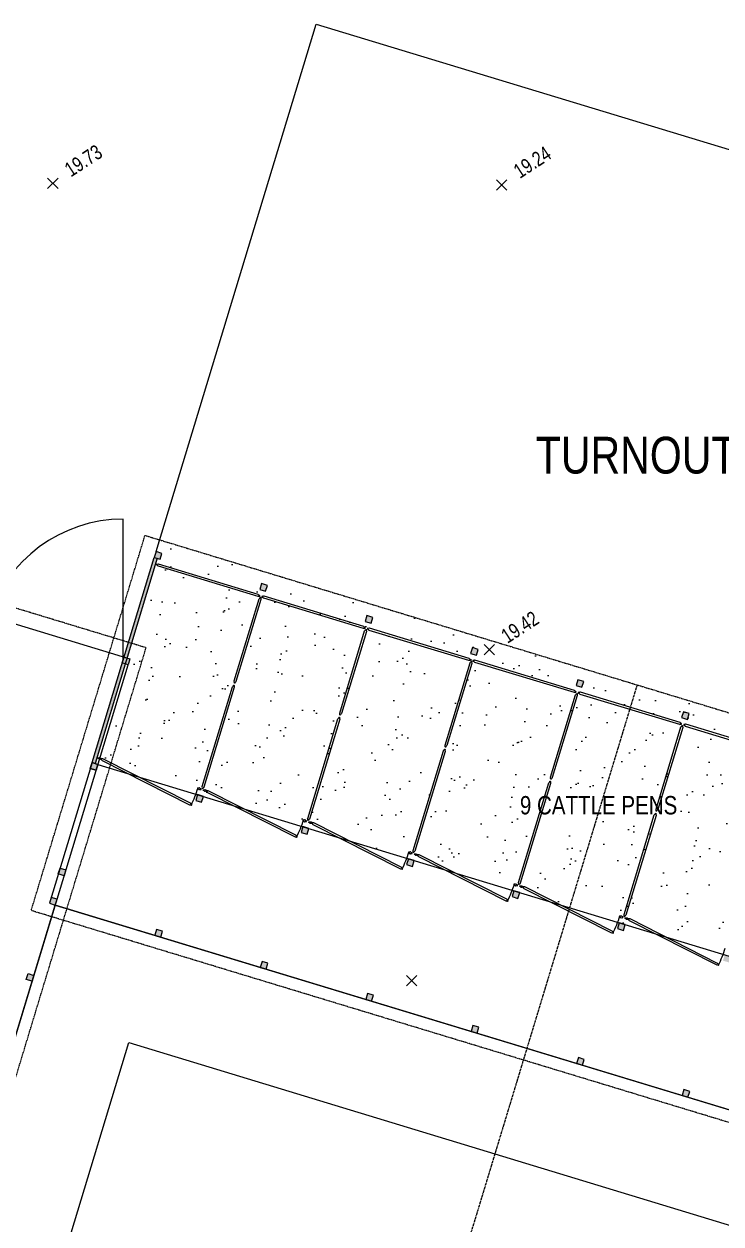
# Model space of a CAD drawing. Header units: inches. Extents: x -625442 to 34963, y -27993 to 66986.
# Drawn here: x -456361 to -455450, y 32109 to 33676 of the extents above; entities that cross this region are included whole.
import ezdxf
from ezdxf.enums import TextEntityAlignment as Align

# ---------------------------------------------------------------- set-up
doc = ezdxf.new("R2010")
doc.units = ezdxf.units.IN
doc.header["$LTSCALE"] = 0.5
doc.header["$MEASUREMENT"] = 0
doc.linetypes.add('CENTERX2', pattern=[4, 2.5, -0.5, 0.5, -0.5])
doc.linetypes.add('HIDDEN', pattern=[0.375, 0.25, -0.125])
for name, color, linetype in [('A-ANNO-SYMB', 254, 'Continuous'), ('A-ANNO-TEXT', 30, 'Continuous'), ('A-BLDG-ELEV-HIDN', 252, 'HIDDEN'), ('A-ELEV-PATT-SH30', 201, 'Continuous'), ('A-FLOR-BELO-LGHT', 143, 'Continuous'), ('A-WALL-OTLN', 90, 'Continuous'), ('FENCE', 7, 'FEN_LINE'), ('P-BELOW-LIGHT', 143, 'Continuous'), ('P-DOOR', 51, 'Continuous'), ('P-FURNITURE', 201, 'Continuous'), ('SPOT ELEVATION TEXT', 252, 'Continuous')]:
    doc.layers.add(name, color=color, linetype=linetype)
doc.layers.add('HA-Grid Line', color=104, linetype='CENTERX2', lineweight=15)
doc.styles.add('1-8T', font='Arial.ttf', dxfattribs={"width": 0.8, "height": 24})
doc.styles.add('BLDG', font='IC-Romans.shx', dxfattribs={"width": 0.8})
doc.styles.get("Standard").update_dxf_attribs({"font": 'Arial.ttf'})
doc.linetypes.add('FEN_LINE', pattern='A,0.5,-0.2,[" X ",Standard,S=0.1,R=0,X=-0.1,Y=-0.05],-0.25', length=0.95)

# ---------------------------------------------------------------- blocks, each defined once
blk = doc.blocks.new('SPT10')
at = {"color": 0, "linetype": 'Continuous'}
for p, q in [((-0.354, -0.354), (0.354, 0.354)), ((0.354, -0.354), (-0.354, 0.354))]:
    blk.add_line(p, q, dxfattribs=at)

msp = doc.modelspace()

# ---------------------------------------------------------------- hatches: boundary and pattern name
at = {"layer": 'A-ANNO-SYMB', "ltscale": 0.5}
h = msp.add_hatch(dxfattribs=at)
h.set_pattern_fill('ANSI31', color=256, angle=73.11484956)
h.set_pattern_definition([(118.11484956, (-328431.28136, 336450.3655), (-0.11025059531, -0.05890506119), [])])
h.paths.add_polyline_path([(-457050.69199, 31743.85092), (-457053.01562, 31736.19581), (-457060.67074, 31738.51944), (-457058.3471, 31746.17456)])
h.paths.add_polyline_path([(-456783.92492, 31658.69619), (-456785.08673, 31654.86863), (-457053.01562, 31736.19581), (-457051.85381, 31740.02337)])
h.paths.add_polyline_path([(-457008.86659, 31881.64292), (-457011.19022, 31873.98781), (-457018.84533, 31876.31144), (-457016.5217, 31883.96656)])
h.paths.add_polyline_path([(-456775.10799, 31660.20011), (-456777.43162, 31652.545), (-456785.08673, 31654.86863), (-456783.92492, 31658.69619), (-456782.7631, 31662.52374)])
h.paths.add_polyline_path([(-456733.28258, 31797.99211), (-456735.60622, 31790.337), (-456743.26133, 31792.66063), (-456740.9377, 31800.31575)])
h.paths.add_polyline_path([(-456691.45718, 31935.78411), (-456693.78081, 31928.129), (-456701.43592, 31930.45264), (-456699.11229, 31938.10775)])
h.paths.add_polyline_path([(-456967.04118, 32019.43492), (-456969.36481, 32011.77981), (-456977.01993, 32014.10345), (-456974.69629, 32021.75856)])
h.paths.add_polyline_path([(-456925.21578, 32157.22692), (-456927.53941, 32149.57181), (-456935.19452, 32151.89545), (-456932.87089, 32159.55056)])
h.paths.add_polyline_path([(-456649.63177, 32073.57611), (-456651.95541, 32065.921), (-456659.61052, 32068.24464), (-456657.28689, 32075.89975)])
h.paths.add_polyline_path([(-456607.80637, 32211.36811), (-456610.13, 32203.713), (-456617.78511, 32206.03664), (-456615.46148, 32213.69175)])
h.paths.add_polyline_path([(-456883.39037, 32295.01892), (-456885.714, 32287.36381), (-456893.36912, 32289.68745), (-456891.04548, 32297.34256)])
h.paths.add_polyline_path([(-456841.56497, 32432.81093), (-456843.8886, 32425.15581), (-456851.54371, 32427.47945), (-456849.22008, 32435.13456)])
h.paths.add_polyline_path([(-456565.98096, 32349.16012), (-456568.3046, 32341.505), (-456575.95971, 32343.82864), (-456573.63607, 32351.48375)])
h.paths.add_polyline_path([(-456524.15556, 32486.95212), (-456526.47919, 32479.297), (-456534.1343, 32481.62064), (-456531.81067, 32489.27575)])
h.paths.add_polyline_path([(-456799.73956, 32570.60293), (-456802.06319, 32562.94782), (-456809.7183, 32565.27145), (-456807.39467, 32572.92656)])
h.paths.add_polyline_path([(-456757.91415, 32708.39493), (-456760.23779, 32700.73982), (-456767.8929, 32703.06345), (-456765.56927, 32710.71856)])
h.paths.add_polyline_path([(-456482.33015, 32624.74412), (-456484.65379, 32617.08901), (-456492.3089, 32619.41264), (-456489.98526, 32627.06775)])
h.paths.add_polyline_path([(-456440.50475, 32762.53612), (-456442.82838, 32754.88101), (-456450.48349, 32757.20464), (-456448.15986, 32764.85975)])
h.paths.add_polyline_path([(-456716.08875, 32846.18693), (-456718.41238, 32838.53182), (-456726.06749, 32840.85545), (-456723.74386, 32848.51056)])
h.paths.add_polyline_path([(-456674.26334, 32983.97893), (-456675.42516, 32980.15137), (-456676.58698, 32976.32382), (-456684.24209, 32978.64745), (-456681.91846, 32986.30256)])
h.paths.add_polyline_path([(-456406.33445, 32902.65175), (-456407.49627, 32898.8242), (-456675.42516, 32980.15137), (-456674.26334, 32983.97893)])
h.paths.add_polyline_path([(-456398.67934, 32900.32812), (-456401.00298, 32892.67301), (-456408.65809, 32894.99664), (-456406.33445, 32902.65175)])
h.paths.add_polyline_path([(-456222.61179, 32846.88454), (-456223.7736, 32843.05699), (-456224.93542, 32839.22943), (-456232.59053, 32841.55307), (-456230.2669, 32849.20818)])
h.paths.add_polyline_path([(-456264.43719, 32709.09254), (-456266.76082, 32701.43743), (-456274.41594, 32703.76107), (-456272.0923, 32711.41618)])
h.paths.add_polyline_path([(-456306.2626, 32571.30054), (-456308.58623, 32563.64543), (-456316.24134, 32565.96907), (-456313.91771, 32573.62418)])
h.paths.add_polyline_path([(-456348.088, 32433.50854), (-456350.41164, 32425.85343), (-456358.06675, 32428.17707), (-456355.74311, 32435.83218)])
h.paths.add_polyline_path([(-456389.91341, 32295.71654), (-456392.23704, 32288.06143), (-456399.89215, 32290.38506), (-456397.56852, 32298.04018)])
h.paths.add_polyline_path([(-456431.73881, 32157.92454), (-456434.06245, 32150.26943), (-456441.71756, 32152.59306), (-456439.39392, 32160.24817)])
h.paths.add_polyline_path([(-456473.56422, 32020.13254), (-456475.88785, 32012.47743), (-456483.54296, 32014.80106), (-456481.21933, 32022.45617)])
h.paths.add_polyline_path([(-456515.38962, 31882.34054), (-456517.71326, 31874.68543), (-456525.36837, 31877.00906), (-456523.04473, 31884.66417)])
h.paths.add_polyline_path([(-456557.21503, 31744.54854), (-456559.53866, 31736.89343), (-456567.19377, 31739.21706), (-456564.87014, 31746.87217)])
h.paths.add_polyline_path([(-456599.04043, 31606.75654), (-456601.36407, 31599.10143), (-456609.01918, 31601.42506), (-456606.69554, 31609.08017)])

# ---------------------------------------------------------------- linework, layer by layer
at = {"layer": 'A-BLDG-ELEV-HIDN', "ltscale": 0.5}
for p, q in [((-456201.49248, 32861.37506), (-456691.41959, 33010.08761)), ((-456351.64455, 32518.19237), (-456202.932, 33008.11949)), ((-456202.932, 33008.11949), (-454916.87333, 32617.74904)), ((-456591.86293, 31575.31638), (-456201.49248, 32861.37506))]:
    msp.add_line(p, q, dxfattribs=at)
at = {"layer": 'A-FLOR-BELO-LGHT', "ltscale": 0.5}
for p, q in [((-456406.33445, 32902.65175), (-456222.61179, 32846.88454)), ((-456601.36407, 31599.10143), (-456224.93542, 32839.22943)), ((-456272.0923, 32711.41618), (-456327.85951, 32527.69351))]:
    msp.add_line(p, q, dxfattribs=at)
at = {"layer": 'A-WALL-OTLN', "ltscale": 0.5}
for points in [[(-456183.11001, 32977.02143), (-456180.78638, 32984.67655), (-456188.44149, 32987.00018), (-456190.76513, 32979.34507)], [(-456272.0923, 32711.41618), (-456190.76513, 32979.34507), (-456186.93757, 32978.18325), (-456268.26475, 32710.25436)], [(-456045.31801, 32935.19603), (-456042.99438, 32942.85114), (-456050.64949, 32945.17477), (-456052.97312, 32937.51966)], [(-455907.52601, 32893.37062), (-455905.20238, 32901.02574), (-455912.85749, 32903.34937), (-455915.18112, 32895.69426)], [(-455769.73401, 32851.54522), (-455767.41038, 32859.20033), (-455775.06549, 32861.52396), (-455777.38912, 32853.86885)], [(-456224.93542, 32839.22943), (-456232.59053, 32841.55307), (-456230.2669, 32849.20818), (-456222.61179, 32846.88454)], [(-455631.94201, 32809.71981), (-455629.61838, 32817.37492), (-455637.27349, 32819.69856), (-455639.59712, 32812.04345)], [(-455494.15001, 32767.89441), (-455491.82638, 32775.54952), (-455499.48149, 32777.87315), (-455501.80512, 32770.21804)], [(-456266.76082, 32701.43743), (-456264.43719, 32709.09254), (-456272.0923, 32711.41618), (-456274.41594, 32703.76107)], [(-456266.76082, 32701.43743), (-456274.41594, 32703.76107), (-456272.0923, 32711.41618), (-456264.43719, 32709.09254)], [(-456128.96882, 32659.61203), (-456126.64519, 32667.26714), (-456134.3003, 32669.59077), (-456136.62394, 32661.93566)], [(-455991.17682, 32617.78662), (-455988.85319, 32625.44173), (-455996.5083, 32627.76537), (-455998.83193, 32620.11026)], [(-455853.38482, 32575.96122), (-455851.06119, 32583.61633), (-455858.7163, 32585.93996), (-455861.03993, 32578.28485)], [(-456308.58623, 32563.64543), (-456316.24134, 32565.96907), (-456313.91771, 32573.62418), (-456306.2626, 32571.30054)], [(-456320.2044, 32525.36988), (-456317.88076, 32533.02499), (-456325.53588, 32535.34862), (-456327.85951, 32527.69351)], [(-455715.59282, 32534.13581), (-455713.26919, 32541.79092), (-455720.9243, 32544.11456), (-455723.24793, 32536.45945)], [(-456182.4124, 32483.54447), (-456180.08876, 32491.19958), (-456187.74388, 32493.52322), (-456190.06751, 32485.8681)], [(-456044.6204, 32441.71907), (-456042.29676, 32449.37418), (-456049.95187, 32451.69781), (-456052.27551, 32444.0427)], [(-456350.41164, 32425.85343), (-456358.06675, 32428.17707), (-456355.74311, 32435.83218), (-456348.088, 32433.50854)], [(-455906.8284, 32399.89366), (-455904.50476, 32407.54877), (-455912.15987, 32409.87241), (-455914.48351, 32402.21729)], [(-455631.24439, 32316.24285), (-455628.92076, 32323.89796), (-455636.57587, 32326.2216), (-455638.89951, 32318.56648)], [(-455493.45239, 32274.41745), (-455491.12876, 32282.07256), (-455498.78387, 32284.39619), (-455501.1075, 32276.74108)]]:
    msp.add_lwpolyline(points, close=True, dxfattribs=at)
at = {"layer": 'FENCE'}
for p, q in [((-456188.44149, 32987.00018), (-455979.31447, 33675.96018)), ((-455979.31447, 33675.96018), (-454731.53135, 33297.2079))]:
    msp.add_line(p, q, dxfattribs=at)
at = {"layer": 'P-DOOR'}
msp.add_line((-456231.42871, 32845.38062), (-456231.42871, 33029.38062), dxfattribs=at)
msp.add_arc((-456231.42871, 32845.38062), 184, 90, 163.11484956, dxfattribs=at)
at = {"layer": 'P-FURNITURE', "ltscale": 0.5, "flags": 128}
for points in [[(-456055.59502, 32928.69621, 0.2506464417), (-456054.49638, 32928.91488), (-456053.43216, 32928.76437, 0.8565738161), (-456053.14515, 32929.7099), (-456054.11347, 32930.17634, 0.2506464418), (-456054.90519, 32930.96882), (-456185.14532, 32970.50193, 0.2506464418), (-456186.24397, 32970.28325), (-456187.30819, 32970.43377, 0.8565738161), (-456187.59519, 32969.48823), (-456186.62687, 32969.02179, 0.2506464417), (-456185.83515, 32968.22932)], [(-456051.48475, 32924.59256), (-456084.04695, 32817.31776, -0.2506464417), (-456084.83943, 32816.52604), (-456085.30587, 32815.55772, -0.8565738161), (-456086.25141, 32815.84472), (-456086.10089, 32816.90894, -0.2506464418), (-456086.31957, 32818.00759), (-456053.75736, 32925.28238, -0.2506464418), (-456052.96488, 32926.0741), (-456052.49844, 32927.04243, -0.8565738161), (-456051.5529, 32926.75542), (-456051.70342, 32925.6912, -0.2506464417)], [(-455917.81121, 32886.87329, 0.2506464417), (-455916.71256, 32887.09196), (-455915.64834, 32886.94145, 0.8565738161), (-455915.36134, 32887.88698), (-455916.32966, 32888.35342, 0.2506464418), (-455917.12138, 32889.1459), (-456047.36151, 32928.67901, 0.2506464418), (-456048.46015, 32928.46033), (-456049.52437, 32928.61085, 0.8565738161), (-456049.81138, 32927.66531), (-456048.84306, 32927.19887, 0.2506464417), (-456048.05134, 32926.4064)], [(-455913.69275, 32882.76715), (-455946.25495, 32775.49235, -0.2506464417), (-455947.04743, 32774.70063), (-455947.51387, 32773.73231, -0.8565738161), (-455948.45941, 32774.01932), (-455948.30889, 32775.08354, -0.2506464418), (-455948.52756, 32776.18218), (-455915.96536, 32883.45698, -0.2506464418), (-455915.17288, 32884.2487), (-455914.70644, 32885.21702, -0.8565738161), (-455913.7609, 32884.93001), (-455913.91142, 32883.86579, -0.2506464417)], [(-455780.02739, 32845.05037, 0.2506464417), (-455778.92875, 32845.26904), (-455777.86453, 32845.11852, 0.8565738161), (-455777.57752, 32846.06406), (-455778.54584, 32846.5305, 0.2506464418), (-455779.33756, 32847.32298), (-455909.57769, 32886.85609, 0.2506464418), (-455910.67634, 32886.63741), (-455911.74055, 32886.78793, 0.8565738161), (-455912.02756, 32885.84239), (-455911.05924, 32885.37595, 0.2506464417), (-455910.26752, 32884.58348)], [(-455775.90074, 32840.94174), (-455808.46295, 32733.66695, -0.2506464417), (-455809.25543, 32732.87523), (-455809.72187, 32731.90691, -0.8565738161), (-455810.66741, 32732.19391), (-455810.51689, 32733.25813, -0.2506464418), (-455810.73556, 32734.35678), (-455778.17336, 32841.63157, -0.2506464418), (-455777.38088, 32842.42329), (-455776.91444, 32843.39161, -0.8565738161), (-455775.9689, 32843.10461), (-455776.11942, 32842.04039, -0.2506464417)], [(-455642.24357, 32803.22745, 0.2506464417), (-455641.14493, 32803.44612), (-455640.08071, 32803.2956, 0.8565738161), (-455639.7937, 32804.24114), (-455640.76203, 32804.70758, 0.2506464418), (-455641.55375, 32805.50006), (-455771.79388, 32845.03317, 0.2506464418), (-455772.89252, 32844.81449), (-455773.95674, 32844.96501, 0.8565738161), (-455774.24375, 32844.01947), (-455773.27542, 32843.55303, 0.2506464417), (-455772.4837, 32842.76055)], [(-456086.33925, 32809.76589), (-456125.87236, 32679.52576, -0.2506464417), (-456126.66484, 32678.73404), (-456127.13128, 32677.76572, -0.8565738161), (-456128.07681, 32678.05272), (-456127.9263, 32679.11694, -0.2506464418), (-456128.14497, 32680.21559), (-456088.61186, 32810.45572, -0.2506464418), (-456087.81939, 32811.24744), (-456087.35294, 32812.21576, -0.8565738161), (-456086.40741, 32811.92875), (-456086.55792, 32810.86453, -0.2506464417)], [(-455638.10874, 32799.11634), (-455670.67095, 32691.84154, -0.2506464417), (-455671.46343, 32691.04982), (-455671.92987, 32690.0815, -0.8565738161), (-455672.8754, 32690.36851), (-455672.72489, 32691.43273, -0.2506464418), (-455672.94356, 32692.53137), (-455640.38135, 32799.80617, -0.2506464418), (-455639.58888, 32800.59789), (-455639.12244, 32801.56621, -0.8565738161), (-455638.1769, 32801.2792), (-455638.32742, 32800.21498, -0.2506464417)], [(-455504.45976, 32761.40452, 0.2506464417), (-455503.36111, 32761.6232), (-455502.2969, 32761.47268, 0.8565738161), (-455502.00989, 32762.41822), (-455502.97821, 32762.88466, 0.2506464418), (-455503.76993, 32763.67714), (-455634.01006, 32803.21024, 0.2506464418), (-455635.1087, 32802.99157), (-455636.17292, 32803.14209, 0.8565738161), (-455636.45993, 32802.19655), (-455635.49161, 32801.73011, 0.2506464417), (-455634.69989, 32800.93763)], [(-455948.54725, 32767.94048), (-455988.08036, 32637.70035, -0.2506464417), (-455988.87283, 32636.90863), (-455989.33928, 32635.94031, -0.8565738161), (-455990.28481, 32636.22732), (-455990.1343, 32637.29154, -0.2506464418), (-455990.35297, 32638.39018), (-455950.81986, 32768.63031, -0.2506464418), (-455950.02738, 32769.42203), (-455949.56094, 32770.39035, -0.8565738161), (-455948.61541, 32770.10334), (-455948.76592, 32769.03913, -0.2506464417)], [(-455500.31674, 32757.29093), (-455532.87895, 32650.01614, -0.2506464417), (-455533.67143, 32649.22442), (-455534.13787, 32648.2561, -0.8565738161), (-455535.0834, 32648.5431), (-455534.93289, 32649.60732, -0.2506464418), (-455535.15156, 32650.70597), (-455502.58935, 32757.98076, -0.2506464418), (-455501.79688, 32758.77248), (-455501.33044, 32759.7408, -0.8565738161), (-455500.3849, 32759.4538), (-455500.53542, 32758.38958, -0.2506464417)], [(-455366.67097, 32719.59797, 0.2506464417), (-455365.57233, 32719.81665), (-455364.50811, 32719.66613, 0.8565738161), (-455364.2211, 32720.61167), (-455365.18942, 32721.07811, 0.2506464418), (-455365.98114, 32721.87058), (-455496.22128, 32761.40369, 0.2506464418), (-455497.31992, 32761.18502), (-455498.38414, 32761.33554, 0.8565738161), (-455498.67115, 32760.39), (-455497.70282, 32759.92356, 0.2506464417), (-455496.9111, 32759.13108)], [(-455810.75525, 32726.11508), (-455850.28836, 32595.87495, -0.2506464417), (-455851.08083, 32595.08323), (-455851.54728, 32594.11491, -0.8565738161), (-455852.49281, 32594.40191), (-455852.34229, 32595.46613, -0.2506464418), (-455852.56097, 32596.56478), (-455813.02786, 32726.80491, -0.2506464418), (-455812.23538, 32727.59663), (-455811.76894, 32728.56495, -0.8565738161), (-455810.82341, 32728.27794), (-455810.97392, 32727.21372, -0.2506464417)], [(-456144.69759, 32656.26465, 0.2506464417), (-456143.57767, 32656.28923), (-456142.55575, 32655.9562, 0.8565738161), (-456142.10892, 32656.83753), (-456142.98153, 32657.46503, 0.2506464418), (-456143.62361, 32658.38295), (-456257.97637, 32716.36016, 0.2506464418), (-456259.0963, 32716.33558), (-456260.11821, 32716.66861, 0.8565738161), (-456260.56505, 32715.78728), (-456259.69244, 32715.15978, 0.2506464417), (-456259.05036, 32714.24186)], [(-456006.90559, 32614.43925, 0.2506464417), (-456005.78567, 32614.46382), (-456004.76375, 32614.13079, 0.8565738161), (-456004.31692, 32615.01213), (-456005.18953, 32615.63963, 0.2506464418), (-456005.83161, 32616.55755), (-456120.18437, 32674.53475, 0.2506464418), (-456121.3043, 32674.51018), (-456122.32621, 32674.84321, 0.8565738161), (-456122.77305, 32673.96188), (-456121.90044, 32673.33437, 0.2506464417), (-456121.25836, 32672.41646)], [(-455672.96325, 32684.28967), (-455712.49636, 32554.04954, -0.2506464417), (-455713.28883, 32553.25782), (-455713.75527, 32552.2895, -0.8565738161), (-455714.70081, 32552.57651), (-455714.55029, 32553.64073, -0.2506464418), (-455714.76897, 32554.73937), (-455675.23586, 32684.9795, -0.2506464418), (-455674.44338, 32685.77122), (-455673.97694, 32686.73954, -0.8565738161), (-455673.03141, 32686.45253), (-455673.18192, 32685.38832, -0.2506464417)], [(-455869.11359, 32572.61384, 0.2506464417), (-455867.99367, 32572.63842), (-455866.97175, 32572.30539, 0.8565738161), (-455866.52491, 32573.18672), (-455867.39753, 32573.81422, 0.2506464418), (-455868.03961, 32574.73214), (-455982.39237, 32632.70935, 0.2506464418), (-455983.5123, 32632.68477), (-455984.53421, 32633.0178, 0.8565738161), (-455984.98105, 32632.13647), (-455984.10843, 32631.50897, 0.2506464417), (-455983.46635, 32630.59105)], [(-455731.32159, 32530.78844, 0.2506464417), (-455730.20166, 32530.81301), (-455729.17975, 32530.47998, 0.8565738161), (-455728.73291, 32531.36132), (-455729.60553, 32531.98882, 0.2506464418), (-455730.24761, 32532.90674), (-455844.60037, 32590.88394, 0.2506464418), (-455845.7203, 32590.85937), (-455846.74221, 32591.1924, 0.8565738161), (-455847.18905, 32590.31106), (-455846.31643, 32589.68356, 0.2506464417), (-455845.67435, 32588.76565)]]:
    msp.add_lwpolyline(points, format="xyb", close=True, dxfattribs=at)
for points in [[(-456261.8177, 32717.89885, -0.2496291565), (-456261.02908, 32717.10894), (-456260.05648, 32716.6438, -0.8565738161), (-456260.34349, 32715.69826), (-456261.40771, 32715.84878, -0.2517319685), (-456262.51009, 32715.62702, -0.2506464417), (-456263.30181, 32716.41949), (-456264.27013, 32716.88594, -0.8565738161), (-456263.98313, 32717.83147), (-456262.91891, 32717.68096, -0.2506464418), (-456261.82026, 32717.89963)], [(-456131.5827, 32678.3673, 0.2496291565), (-456132.67734, 32678.14903), (-456133.74439, 32678.30301, 0.8565738161), (-456134.0314, 32677.35747), (-456133.06308, 32676.89103, 0.2517319685), (-456132.26996, 32676.09391, 0.2506464417), (-456131.17132, 32676.31258), (-456130.1071, 32676.16207, 0.8565738161), (-456129.82009, 32677.1076), (-456130.78841, 32677.57404, 0.2506464418), (-456131.58013, 32678.36652)], [(-456124.0257, 32676.07344, -0.2496291565), (-456123.23708, 32675.28353), (-456122.26448, 32674.81839, -0.8565738161), (-456122.55149, 32673.87286), (-456123.61571, 32674.02337, -0.2517319685), (-456124.71809, 32673.80161, -0.2506464417), (-456125.50981, 32674.59409), (-456126.47813, 32675.06053, -0.8565738161), (-456126.19113, 32676.00607), (-456125.12691, 32675.85555, -0.2506464418), (-456124.02826, 32676.07422)], [(-455993.7907, 32636.54189, 0.2496291565), (-455994.88534, 32636.32362), (-455995.95239, 32636.4776, 0.8565738161), (-455996.2394, 32635.53207), (-455995.27108, 32635.06563, 0.2517319685), (-455994.47796, 32634.2685, 0.2506464417), (-455993.37932, 32634.48718), (-455992.3151, 32634.33666, 0.8565738161), (-455992.02809, 32635.2822), (-455992.99641, 32635.74864, 0.2506464418), (-455993.78813, 32636.54112)], [(-455986.23369, 32634.24804, -0.2496291565), (-455985.44508, 32633.45813), (-455984.47248, 32632.99299, -0.8565738161), (-455984.75949, 32632.04745), (-455985.8237, 32632.19797, -0.2517319685), (-455986.92609, 32631.97621, -0.2506464417), (-455987.71781, 32632.76868), (-455988.68613, 32633.23513, -0.8565738161), (-455988.39912, 32634.18066), (-455987.33491, 32634.03014, -0.2506464418), (-455986.23626, 32634.24882)], [(-455855.9987, 32594.71649, 0.2496291565), (-455857.09334, 32594.49822), (-455858.16039, 32594.6522, 0.8565738161), (-455858.4474, 32593.70666), (-455857.47908, 32593.24022, 0.2517319685), (-455856.68596, 32592.4431, 0.2506464417), (-455855.58732, 32592.66177), (-455854.5231, 32592.51126, 0.8565738161), (-455854.23609, 32593.45679), (-455855.20441, 32593.92323, 0.2506464418), (-455855.99613, 32594.71571)], [(-455848.44169, 32592.42263, -0.2496291565), (-455847.65308, 32591.63272), (-455846.68048, 32591.16758, -0.8565738161), (-455846.96749, 32590.22205), (-455848.0317, 32590.37256, -0.2517319685), (-455849.13409, 32590.1508, -0.2506464417), (-455849.92581, 32590.94328), (-455850.89413, 32591.40972, -0.8565738161), (-455850.60712, 32592.35526), (-455849.54291, 32592.20474, -0.2506464418), (-455848.44426, 32592.42341)], [(-455718.2067, 32552.89108, 0.2496291565), (-455719.30133, 32552.67281), (-455720.36839, 32552.82679, 0.8565738161), (-455720.6554, 32551.88126), (-455719.68707, 32551.41481, 0.2517319685), (-455718.89396, 32550.61769, 0.2506464417), (-455717.79531, 32550.83637), (-455716.7311, 32550.68585, 0.8565738161), (-455716.44409, 32551.63139), (-455717.41241, 32552.09783, 0.2506464418), (-455718.20413, 32552.8903)], [(-455710.64969, 32550.59723, -0.2496291565), (-455709.86108, 32549.80732), (-455708.88848, 32549.34218, -0.8565738161), (-455709.17549, 32548.39664), (-455710.2397, 32548.54716, -0.2517319685), (-455711.34209, 32548.3254, -0.2506464417), (-455712.13381, 32549.11787), (-455713.10213, 32549.58432, -0.8565738161), (-455712.81512, 32550.52985), (-455711.75091, 32550.37933, -0.2506464418), (-455710.65226, 32550.59801)]]:
    msp.add_lwpolyline(points, format="xyb", dxfattribs=at)
at = {"layer": 'P-FURNITURE', "ltscale": 0.5}
for centre in [(-456260.27347, 32716.19334), (-456122.48147, 32674.36793), (-455984.68947, 32632.54253), (-455846.89747, 32590.71712), (-455571.31347, 32507.06631)]:
    msp.add_arc(centre, 132.15647, 332.89540464, 343.33406572, dxfattribs=at)

# ---------------------------------------------------------------- block references
at = {"layer": 'SPOT ELEVATION TEXT', "xscale": 19.2, "yscale": 19.2, "zscale": 19.2}
for p in [(-456323.40422, 33467.88496), (-455736.73784, 33465.8365), (-455752.90525, 32858.7619), (-455854.53873, 32426.80079)]:
    msp.add_blockref('SPT10', p, dxfattribs=at)

# ---------------------------------------------------------------- texts
at = {"layer": 'A-ANNO-TEXT', "ltscale": 0.5, "style": '1-8T', "width": 0.8}
for s, height, p in [('TURNOUT YARD', 48, (-455692.21594, 33088.92598)), ('9 CATTLE PENS', 24, (-455713.03236, 32643.76371))]:
    msp.add_text(s, height=height, dxfattribs=at).set_placement(p)
at = {"layer": 'SPOT ELEVATION TEXT', "style": 'BLDG', "width": 0.8}
for s, p in [('19.73', (-456278.29205, 33489.48477)), ('19.24', (-455691.62566, 33487.43632)), ('19.42', (-455707.79307, 32880.36171)), ('19.75', (-455809.42656, 32448.4006))]:
    msp.add_text(s, height=19.2, rotation=33, dxfattribs=at).set_placement(p, align=Align.CENTER)

# ---------------------------------------------------------------- next in the draw order: wipeouts: each hides what was drawn before it
at = {"ltscale": 0.5}
msp.add_wipeout([(-455539.7047, 32430.79249), (-455824.7615, 32517.31868), (-455849.04959, 32437.30262), (-455563.99279, 32350.77644)], dxfattribs=at).dxf.layer = 'A-ANNO-TEXT'

# ---------------------------------------------------------------- next in the draw order: hatches: boundary and pattern name
at = {"layer": 'A-ANNO-SYMB', "ltscale": 0.5}
h = msp.add_hatch(dxfattribs=at)
h.set_pattern_fill('ANSI31', color=256, angle=163.11484956)
h.set_pattern_definition([(208.11484956, (-760305.44548, 159086.55105), (0.05890506119, -0.11025059531), [])])
h.paths.add_polyline_path([(-454950.63712, 32602.91642), (-454942.98201, 32600.59279), (-454940.65837, 32608.2479), (-454948.31349, 32610.57153)])
h.paths.add_polyline_path([(-455028.13674, 32333.82571), (-455024.30918, 32332.6639), (-454942.98201, 32600.59279), (-454946.80956, 32601.7546)])
h.paths.add_polyline_path([(-455088.42912, 32644.74183), (-455080.77401, 32642.41819), (-455078.45037, 32650.0733), (-455086.10549, 32652.39694)])
h.paths.add_polyline_path([(-455034.28793, 32327.33242), (-455026.63282, 32325.00879), (-455024.30918, 32332.6639), (-455028.13674, 32333.82571), (-455031.9643, 32334.98753)])
h.paths.add_polyline_path([(-455172.07993, 32369.15782), (-455164.42482, 32366.83419), (-455162.10119, 32374.4893), (-455169.7563, 32376.81294)])
h.paths.add_polyline_path([(-455309.87193, 32410.98323), (-455302.21682, 32408.6596), (-455299.89319, 32416.31471), (-455307.5483, 32418.63834)])
h.paths.add_polyline_path([(-455226.22112, 32686.56723), (-455218.56601, 32684.2436), (-455216.24238, 32691.89871), (-455223.89749, 32694.22234)])
h.paths.add_polyline_path([(-455364.01312, 32728.39264), (-455356.35801, 32726.069), (-455354.03438, 32733.72411), (-455361.68949, 32736.04775)])
h.paths.add_polyline_path([(-455447.66393, 32452.80864), (-455440.00882, 32450.485), (-455437.68519, 32458.14011), (-455445.3403, 32460.46375)])
h.paths.add_polyline_path([(-455585.45593, 32494.63404), (-455577.80082, 32492.31041), (-455575.47719, 32499.96552), (-455583.1323, 32502.28915)])
h.paths.add_polyline_path([(-455501.80512, 32770.21804), (-455494.15001, 32767.89441), (-455491.82638, 32775.54952), (-455499.48149, 32777.87315)])
h.paths.add_polyline_path([(-455639.59712, 32812.04345), (-455631.94201, 32809.71981), (-455629.61838, 32817.37492), (-455637.27349, 32819.69856)])
h.paths.add_polyline_path([(-455723.24793, 32536.45945), (-455715.59282, 32534.13581), (-455713.26919, 32541.79092), (-455720.9243, 32544.11456)])
h.paths.add_polyline_path([(-455861.03993, 32578.28485), (-455853.38482, 32575.96122), (-455851.06119, 32583.61633), (-455858.7163, 32585.93996)])
h.paths.add_polyline_path([(-455777.38912, 32853.86885), (-455769.73401, 32851.54522), (-455767.41038, 32859.20033), (-455775.06549, 32861.52396)])
h.paths.add_polyline_path([(-455915.18112, 32895.69426), (-455907.52601, 32893.37062), (-455905.20238, 32901.02574), (-455912.85749, 32903.34937)])
h.paths.add_polyline_path([(-455998.83193, 32620.11026), (-455991.17682, 32617.78662), (-455988.85319, 32625.44173), (-455996.5083, 32627.76537)])
h.paths.add_polyline_path([(-456136.62394, 32661.93566), (-456128.96882, 32659.61203), (-456126.64519, 32667.26714), (-456134.3003, 32669.59077)])
h.paths.add_polyline_path([(-456052.97312, 32937.51966), (-456045.31801, 32935.19603), (-456042.99438, 32942.85114), (-456050.64949, 32945.17477)])
h.paths.add_polyline_path([(-456190.76513, 32979.34507), (-456186.93757, 32978.18325), (-456183.11001, 32977.02143), (-456180.78638, 32984.67655), (-456188.44149, 32987.00018)])
h.paths.add_polyline_path([(-456272.0923, 32711.41618), (-456268.26475, 32710.25436), (-456186.93757, 32978.18325), (-456190.76513, 32979.34507)])
h.paths.add_polyline_path([(-456274.41594, 32703.76107), (-456266.76082, 32701.43743), (-456264.43719, 32709.09254), (-456272.0923, 32711.41618)])
h.paths.add_polyline_path([(-456327.85951, 32527.69351), (-456324.03195, 32526.53169), (-456320.2044, 32525.36988), (-456317.88076, 32533.02499), (-456325.53588, 32535.34862)])
h.paths.add_polyline_path([(-456190.06751, 32485.8681), (-456182.4124, 32483.54447), (-456180.08876, 32491.19958), (-456187.74388, 32493.52322)])
h.paths.add_polyline_path([(-456052.27551, 32444.0427), (-456044.6204, 32441.71907), (-456042.29676, 32449.37418), (-456049.95187, 32451.69781)])
h.paths.add_polyline_path([(-455914.48351, 32402.21729), (-455906.8284, 32399.89366), (-455904.50476, 32407.54877), (-455912.15987, 32409.87241)])
h.paths.add_polyline_path([(-455776.69151, 32360.39189), (-455769.0364, 32358.06826), (-455766.71276, 32365.72337), (-455774.36787, 32368.047)])
h.paths.add_polyline_path([(-455638.89951, 32318.56648), (-455631.24439, 32316.24285), (-455628.92076, 32323.89796), (-455636.57587, 32326.2216)])
h.paths.add_polyline_path([(-455501.1075, 32276.74108), (-455493.45239, 32274.41745), (-455491.12876, 32282.07256), (-455498.78387, 32284.39619)])
h.paths.add_polyline_path([(-455363.3155, 32234.91567), (-455355.66039, 32232.59204), (-455353.33676, 32240.24715), (-455360.99187, 32242.57078)])
h.paths.add_polyline_path([(-455225.5235, 32193.09027), (-455217.86839, 32190.76663), (-455215.54476, 32198.42175), (-455223.19987, 32200.74538)])
h.paths.add_polyline_path([(-455087.7315, 32151.26486), (-455080.07639, 32148.94123), (-455077.75276, 32156.59634), (-455085.40787, 32158.91997)])
at = {"layer": 'A-ELEV-PATT-SH30', "ltscale": 0.5}
h = msp.add_hatch(dxfattribs=at)
h.set_pattern_fill('AR-SAND', color=256, scale=32, angle=253.11484956)
h.set_pattern_definition([(290.61485, (-411319.145, 80685.866), (59.585694, -15.980045), [0, -48.64, 0, -54.4, 0, -52]), (260.61485, (-411319.145, 80685.87), (69.96612, -80.42188), [0, -26.24, 0, -43.84, 0, -16.8]), (220.61485, (-411307.713, 80723.53), (-28.771216, -95.409007), [0, -16, 0, -57.6, 0, -75.2]), (210.61485, (-411307.71, 80723.53), (-1.06573, -100.20652), [0, -8, 0, -37.76, 0, -43.2])])
h.paths.add_polyline_path([(-455031.9643, 32334.98753), (-456268.26475, 32710.25436), (-456179.96667, 33001.14858), (-454943.66622, 32625.88175)])

# ---------------------------------------------------------------- next in the draw order: linework, layer by layer
at = {"layer": 'A-BLDG-ELEV-HIDN', "ltscale": 0.5}
msp.add_line((-455065.58588, 32127.82192), (-456351.64455, 32518.19237), dxfattribs=at)
at = {"layer": 'A-FLOR-BELO-LGHT', "ltscale": 0.5}
for p, q in [((-456264.43719, 32709.09254), (-455031.9643, 32334.98753)), ((-455080.07639, 32148.94123), (-456320.2044, 32525.36988))]:
    msp.add_line(p, q, dxfattribs=at)
at = {"layer": 'A-WALL-OTLN', "ltscale": 0.5}
for points in [[(-455577.80082, 32492.31041), (-455575.47719, 32499.96552), (-455583.1323, 32502.28915), (-455585.45593, 32494.63404)], [(-455769.0364, 32358.06826), (-455766.71276, 32365.72337), (-455774.36787, 32368.047), (-455776.69151, 32360.39189)]]:
    msp.add_lwpolyline(points, close=True, dxfattribs=at)
at = {"layer": 'HA-Grid Line'}
msp.add_line((-455559.90267, 32812.93426), (-457348.6919, 26919.84497), dxfattribs=at)
at = {"layer": 'P-BELOW-LIGHT'}
for points in [[(-456601.36407, 31599.10143), (-456320.2044, 32525.36988), (-455087.7315, 32151.26486), (-455368.89117, 31224.99641)], [(-456463.57207, 31557.27602), (-456224.2378, 32345.75247), (-455267.34891, 32055.29827), (-455506.68317, 31266.82182)]]:
    msp.add_lwpolyline(points, dxfattribs=at)
at = {"layer": 'P-FURNITURE', "ltscale": 0.5, "flags": 128}
for points in [[(-455535.17125, 32642.46427), (-455574.70436, 32512.22414, -0.2506464417), (-455575.49683, 32511.43242), (-455575.96327, 32510.46409, -0.8565738161), (-455576.90881, 32510.7511), (-455576.75829, 32511.81532, -0.2506464418), (-455576.97697, 32512.91396), (-455537.44386, 32643.1541, -0.2506464418), (-455536.65138, 32643.94582), (-455536.18494, 32644.91414, -0.8565738161), (-455535.23941, 32644.62713), (-455535.38992, 32643.56291, -0.2506464417)], [(-455593.52959, 32488.96303, 0.2506464417), (-455592.40966, 32488.98761), (-455591.38775, 32488.65458, 0.8565738161), (-455590.94091, 32489.53591), (-455591.81353, 32490.16341, 0.2506464418), (-455592.45561, 32491.08133), (-455706.80837, 32549.05854, 0.2506464418), (-455707.9283, 32549.03396), (-455708.95021, 32549.36699, 0.8565738161), (-455709.39705, 32548.48566), (-455708.52443, 32547.85816, 0.2506464417), (-455707.88235, 32546.94024)], [(-455455.73759, 32447.13763, 0.2506464417), (-455454.61766, 32447.1622), (-455453.59575, 32446.82917, 0.8565738161), (-455453.14891, 32447.71051), (-455454.02153, 32448.33801, 0.2506464418), (-455454.66361, 32449.25592), (-455569.01637, 32507.23313, 0.2506464418), (-455570.1363, 32507.20856), (-455571.15821, 32507.54159, 0.8565738161), (-455571.60505, 32506.66025), (-455570.73243, 32506.03275, 0.2506464417), (-455570.09035, 32505.11483)]]:
    msp.add_lwpolyline(points, format="xyb", close=True, dxfattribs=at)
for points in [[(-455580.4147, 32511.06568, 0.2496291565), (-455581.50933, 32510.84741), (-455582.57639, 32511.00139, 0.8565738161), (-455582.86339, 32510.05585), (-455581.89507, 32509.58941, 0.2517319685), (-455581.10196, 32508.79229, 0.2506464417), (-455580.00331, 32509.01096), (-455578.9391, 32508.86045, 0.8565738161), (-455578.65209, 32509.80598), (-455579.62041, 32510.27242, 0.2506464418), (-455580.41213, 32511.0649)], [(-455572.85769, 32508.77182, -0.2496291565), (-455572.06908, 32507.98191), (-455571.09648, 32507.51677, -0.8565738161), (-455571.38348, 32506.57124), (-455572.4477, 32506.72175, -0.2517319685), (-455573.55009, 32506.49999, -0.2506464417), (-455574.34181, 32507.29247), (-455575.31013, 32507.75891, -0.8565738161), (-455575.02312, 32508.70445), (-455573.9589, 32508.55393, -0.2506464418), (-455572.86026, 32508.7726)]]:
    msp.add_lwpolyline(points, format="xyb", dxfattribs=at)
at = {"layer": 'P-FURNITURE', "ltscale": 0.5}
msp.add_arc((-455709.10547, 32548.89172), 132.15647, 332.89540464, 343.33406572, dxfattribs=at)

doc.saveas('drawing.dxf')
